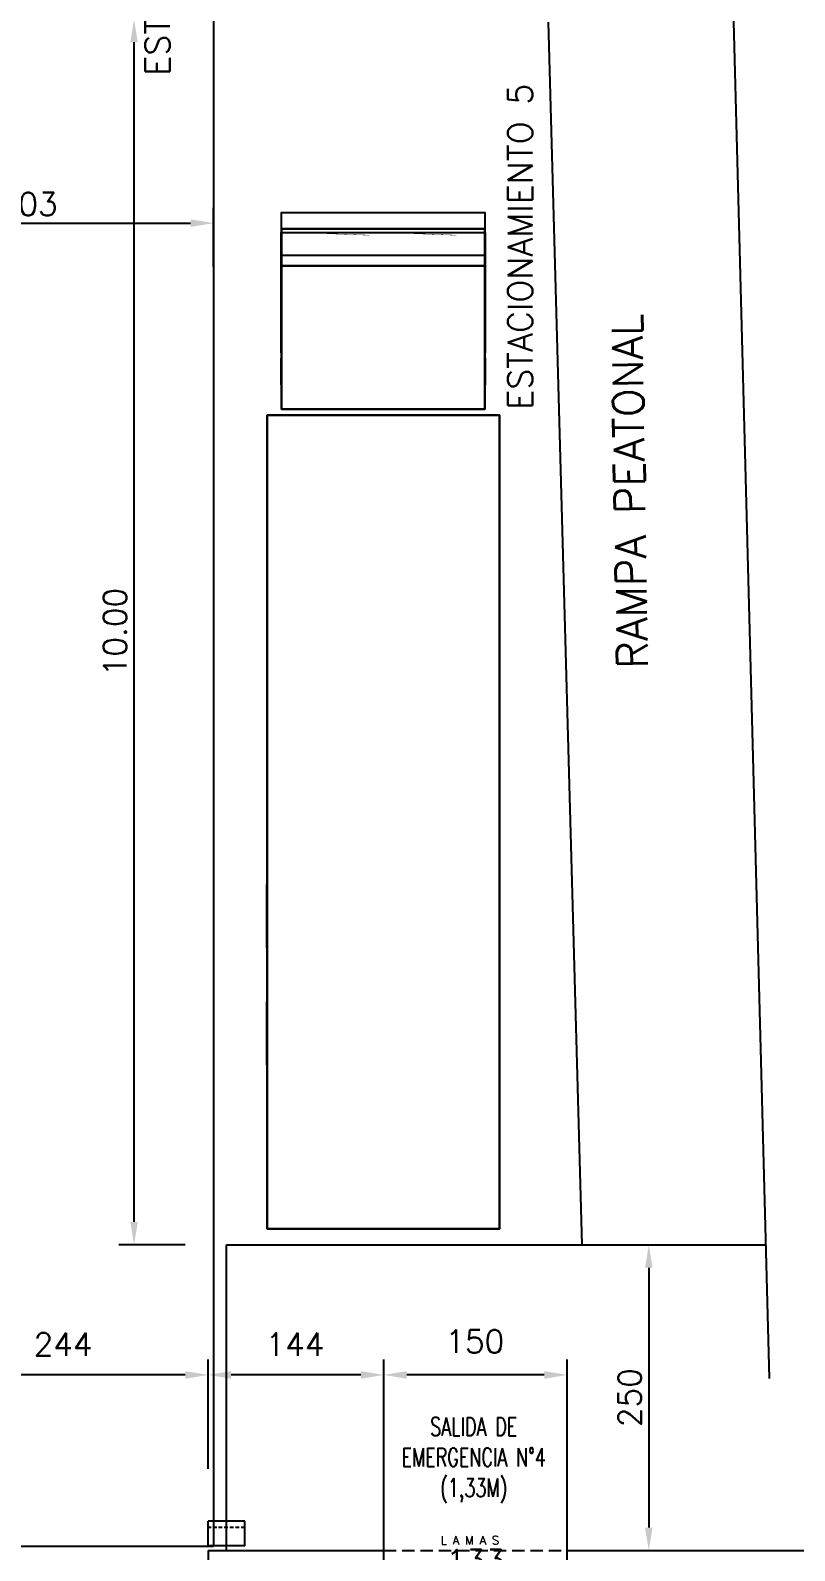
# Model space of a CAD drawing. Header units: millimetres. Extents: x 340 to 1003762, y 22 to 362022.
# Drawn here: x 597264 to 603515, y 307432 to 319865 of the extents above; entities that cross this region are included whole.
import ezdxf
from ezdxf.enums import TextEntityAlignment as Align

# ---------------------------------------------------------------- set-up
doc = ezdxf.new("R2010")
doc.units = ezdxf.units.MM
for name, pattern in [('LSBB_P_002 - PLANTA 1° NIVEL SALA DE VENTAS$0$000_ALTILLO PROPUESTA$0$HIDDEN', [0.375, 0.25, -0.125]), ('LSBB_P_002 - PLANTA 1° NIVEL SALA DE VENTAS$0$HIDDEN', [0.375, 0.25, -0.125]), ('LSBB_P_002 - PLANTA 1° NIVEL SALA DE VENTAS$0$HIDDEN2', [0.1875, 0.125, -0.0625]), ('LSBB_P_002 - PLANTA 1° NIVEL SALA DE VENTAS$0$HIDDEN8', [0.04625, 0.03125, -0.015])]:
    doc.linetypes.add(name, pattern=pattern)
for name, color, linetype in [('A-DEMOLICION SV', 40, 'Continuous'), ('LSBB_P_002 - PLANTA 1° NIVEL SALA DE VENTAS$0$01', 8, 'Continuous'), ('LSBB_P_002 - PLANTA 1° NIVEL SALA DE VENTAS$0$ANNOBJ', 2, 'Continuous'), ('LSBB_P_002 - PLANTA 1° NIVEL SALA DE VENTAS$0$COTAS 125', 2, 'Continuous'), ('LSBB_P_002 - PLANTA 1° NIVEL SALA DE VENTAS$0$COTAS-EXT', 4, 'Continuous'), ('LSBB_P_002 - PLANTA 1° NIVEL SALA DE VENTAS$0$LETREROS', 2, 'Continuous'), ('LSBB_P_002 - PLANTA 1° NIVEL SALA DE VENTAS$0$MUROS', 5, 'Continuous'), ('LSBB_P_002 - PLANTA 1° NIVEL SALA DE VENTAS$0$PROYECCIONES', 6, 'LSBB_P_002 - PLANTA 1° NIVEL SALA DE VENTAS$0$HIDDEN'), ('LSBB_P_002 - PLANTA 1° NIVEL SALA DE VENTAS$0$PUERTAS', 2, 'Continuous'), ('LSBB_P_002 - PLANTA 1° NIVEL SALA DE VENTAS$0$TEXTOS', 7, 'Continuous')]:
    doc.layers.add(name, color=color, linetype=linetype)
doc.styles.add('LSBB_P_002 - PLANTA 1° NIVEL SALA DE VENTAS$0$ROMANS', font='romans')
doc.dimstyles.new('LSBB_P_002 - PLANTA 1° NIVEL SALA DE VENTAS$0$DIMENSION-125', dxfattribs={"dimscale": 125, "dimtxt": 0.0015, "dimasz": 0.0015, "dimexe": 0.001, "dimexo": 0.0005, "dimgap": 0.0005, "dimtad": 1, "dimdec": 0, "dimlfac": 100, "dimzin": 0, "dimdsep": 46, "dimtxsty": 'LSBB_P_002 - PLANTA 1° NIVEL SALA DE VENTAS$0$ROMANS', "dimcen": 0.004, "dimclrd": 4, "dimclre": 8, "dimclrt": 3, "dimadec": 0, "dimazin": 0, "dimtfac": 1, "dimtdec": 0, "dimtix": 1, "dimtofl": 0, "dimtmove": 2, "dimatfit": 3, "dimfxl": 0, "dimtolj": 1, "dimtzin": 0, "dimarcsym": 0})

# ---------------------------------------------------------------- blocks, each defined once
blk = doc.blocks.new('*D81')
at = {"layer": 'LSBB_P_002 - PLANTA 1° NIVEL SALA DE VENTAS$0$COTAS 125', "color": 8, "linetype": 'Continuous', "lineweight": -2, "transparency": 16777216}
for p, q in [((819.5, 322.262), (819.5, 323.102)), ((821.938, 322.208), (821.938, 323.102))]:
    blk.add_line(p, q, dxfattribs=at)
at = {"layer": 'LSBB_P_002 - PLANTA 1° NIVEL SALA DE VENTAS$0$COTAS 125', "linetype": 'Continuous', "lineweight": -2, "transparency": 16777216}
blk.add_line((821.75, 322.977), (819.687, 322.977), dxfattribs=at)
at = {"layer": 'LSBB_P_002 - PLANTA 1° NIVEL SALA DE VENTAS$0$COTAS 125', "transparency": 16777216}
for points in [[(819.687, 323.008), (819.687, 322.945), (819.5, 322.977)], [(821.75, 323.008), (821.75, 322.945), (821.938, 322.977)]]:
    blk.add_solid(points, dxfattribs=at)
at = {"layer": 'LSBB_P_002 - PLANTA 1° NIVEL SALA DE VENTAS$0$COTAS 125', "color": 2, "transparency": 16777216, "insert": (820.751, 323.226), "char_height": 0.1875, "attachment_point": 5, "style": 'LSBB_P_002 - PLANTA 1° NIVEL SALA DE VENTAS$0$ROMANS'}
blk.add_mtext('\\A1;244', dxfattribs=at)
blk = doc.blocks.new('*D89')
at = {"layer": 'LSBB_P_002 - PLANTA 1° NIVEL SALA DE VENTAS$0$COTAS 125', "color": 8, "linetype": 'Continuous', "lineweight": -2, "transparency": 16777216}
for p, q in [((824.926, 324.041), (825.666, 324.041)), ((824.926, 321.541), (825.666, 321.541))]:
    blk.add_line(p, q, dxfattribs=at)
at = {"layer": 'LSBB_P_002 - PLANTA 1° NIVEL SALA DE VENTAS$0$COTAS 125', "linetype": 'Continuous', "lineweight": -2, "transparency": 16777216}
blk.add_line((825.541, 323.853), (825.541, 321.728), dxfattribs=at)
at = {"layer": 'LSBB_P_002 - PLANTA 1° NIVEL SALA DE VENTAS$0$COTAS 125', "transparency": 16777216}
for points in [[(825.51, 323.853), (825.572, 323.853), (825.541, 324.041)], [(825.51, 321.728), (825.572, 321.728), (825.541, 321.541)]]:
    blk.add_solid(points, dxfattribs=at)
at = {"layer": 'LSBB_P_002 - PLANTA 1° NIVEL SALA DE VENTAS$0$COTAS 125', "color": 2, "transparency": 16777216, "insert": (825.385, 322.791), "char_height": 0.1875, "attachment_point": 5, "rotation": 90, "style": 'LSBB_P_002 - PLANTA 1° NIVEL SALA DE VENTAS$0$ROMANS'}
blk.add_mtext('\\A1;250', dxfattribs=at)
blk = doc.blocks.new('*D90')
at = {"layer": 'LSBB_P_002 - PLANTA 1° NIVEL SALA DE VENTAS$0$COTAS 125', "color": 8, "linetype": 'Continuous', "lineweight": -2, "transparency": 16777216}
for p, q in [((823.374, 321.49), (823.374, 323.102)), ((824.874, 321.514), (824.874, 323.102))]:
    blk.add_line(p, q, dxfattribs=at)
at = {"layer": 'LSBB_P_002 - PLANTA 1° NIVEL SALA DE VENTAS$0$COTAS 125', "linetype": 'Continuous', "lineweight": -2, "transparency": 16777216}
blk.add_line((824.686, 322.977), (823.561, 322.977), dxfattribs=at)
at = {"layer": 'LSBB_P_002 - PLANTA 1° NIVEL SALA DE VENTAS$0$COTAS 125', "transparency": 16777216}
for points in [[(823.561, 323.008), (823.561, 322.945), (823.374, 322.977)], [(824.686, 323.008), (824.686, 322.945), (824.874, 322.977)]]:
    blk.add_solid(points, dxfattribs=at)
at = {"layer": 'LSBB_P_002 - PLANTA 1° NIVEL SALA DE VENTAS$0$COTAS 125', "color": 2, "transparency": 16777216, "insert": (824.118, 323.251), "char_height": 0.1875, "attachment_point": 5, "style": 'LSBB_P_002 - PLANTA 1° NIVEL SALA DE VENTAS$0$ROMANS'}
blk.add_mtext('\\A1;150', dxfattribs=at)
blk = doc.blocks.new('*D91')
at = {"layer": 'LSBB_P_002 - PLANTA 1° NIVEL SALA DE VENTAS$0$COTAS 125', "color": 8, "linetype": 'Continuous', "lineweight": -2, "transparency": 16777216}
for p, q in [((821.938, 322.228), (821.938, 323.102)), ((823.374, 322.218), (823.374, 323.102))]:
    blk.add_line(p, q, dxfattribs=at)
at = {"layer": 'LSBB_P_002 - PLANTA 1° NIVEL SALA DE VENTAS$0$COTAS 125', "linetype": 'Continuous', "lineweight": -2, "transparency": 16777216}
blk.add_line((823.186, 322.977), (822.125, 322.977), dxfattribs=at)
at = {"layer": 'LSBB_P_002 - PLANTA 1° NIVEL SALA DE VENTAS$0$COTAS 125', "transparency": 16777216}
for points in [[(822.125, 323.008), (822.125, 322.945), (821.938, 322.977)], [(823.186, 323.008), (823.186, 322.945), (823.374, 322.977)]]:
    blk.add_solid(points, dxfattribs=at)
at = {"layer": 'LSBB_P_002 - PLANTA 1° NIVEL SALA DE VENTAS$0$COTAS 125', "color": 2, "transparency": 16777216, "insert": (822.647, 323.226), "char_height": 0.1875, "attachment_point": 5, "style": 'LSBB_P_002 - PLANTA 1° NIVEL SALA DE VENTAS$0$ROMANS'}
blk.add_mtext('\\A1;144', dxfattribs=at)
blk = doc.blocks.new('*D97')
at = {"layer": 'LSBB_P_002 - PLANTA 1° NIVEL SALA DE VENTAS$0$COTAS 125', "color": 8, "linetype": 'Continuous', "lineweight": -2, "transparency": 16777216}
for p, q in [((818.949, 332.022), (818.949, 332.522)), ((821.981, 332.041), (821.981, 332.522))]:
    blk.add_line(p, q, dxfattribs=at)
at = {"layer": 'LSBB_P_002 - PLANTA 1° NIVEL SALA DE VENTAS$0$COTAS 125', "linetype": 'Continuous', "lineweight": -2, "transparency": 16777216}
blk.add_line((819.137, 332.397), (821.793, 332.397), dxfattribs=at)
at = {"layer": 'LSBB_P_002 - PLANTA 1° NIVEL SALA DE VENTAS$0$COTAS 125', "transparency": 16777216}
for points in [[(819.137, 332.428), (819.137, 332.366), (818.949, 332.397)], [(821.793, 332.428), (821.793, 332.366), (821.981, 332.397)]]:
    blk.add_solid(points, dxfattribs=at)
at = {"layer": 'LSBB_P_002 - PLANTA 1° NIVEL SALA DE VENTAS$0$COTAS 125', "color": 2, "transparency": 16777216, "insert": (820.465, 332.553), "char_height": 0.1875, "attachment_point": 5, "style": 'LSBB_P_002 - PLANTA 1° NIVEL SALA DE VENTAS$0$ROMANS'}
blk.add_mtext('\\A1;303', dxfattribs=at)
blk = doc.blocks.new('*D99')
at = {"layer": 'LSBB_P_002 - PLANTA 1° NIVEL SALA DE VENTAS$0$COTAS 125', "color": 8, "linetype": 'Continuous', "lineweight": -2, "transparency": 16777216}
for p, q in [((821.687, 334.063), (821.206, 334.063)), ((821.749, 324.041), (821.206, 324.041))]:
    blk.add_line(p, q, dxfattribs=at)
at = {"layer": 'LSBB_P_002 - PLANTA 1° NIVEL SALA DE VENTAS$0$COTAS 125', "linetype": 'Continuous', "lineweight": -2, "transparency": 16777216}
blk.add_line((821.331, 324.228), (821.331, 333.876), dxfattribs=at)
at = {"layer": 'LSBB_P_002 - PLANTA 1° NIVEL SALA DE VENTAS$0$COTAS 125', "transparency": 16777216}
for points in [[(821.3, 333.876), (821.362, 333.876), (821.331, 334.063)], [(821.3, 324.228), (821.362, 324.228), (821.331, 324.041)]]:
    blk.add_solid(points, dxfattribs=at)
at = {"layer": 'LSBB_P_002 - PLANTA 1° NIVEL SALA DE VENTAS$0$COTAS 125', "color": 2, "transparency": 16777216, "insert": (821.175, 329.052), "char_height": 0.1875, "attachment_point": 5, "rotation": 90, "style": 'LSBB_P_002 - PLANTA 1° NIVEL SALA DE VENTAS$0$ROMANS'}
blk.add_mtext('\\A1;10.00', dxfattribs=at)
blk = doc.blocks.new('*D482')
at = {"layer": 'LSBB_P_002 - PLANTA 1° NIVEL SALA DE VENTAS$0$COTAS 125', "color": 8, "linetype": 'Continuous', "lineweight": -2, "transparency": 16777216}
for p, q in [((823.459, 321.312), (823.459, 321.424)), ((824.789, 321.312), (824.789, 321.424))]:
    blk.add_line(p, q, dxfattribs=at)
at = {"layer": 'LSBB_P_002 - PLANTA 1° NIVEL SALA DE VENTAS$0$COTAS 125', "linetype": 'Continuous', "lineweight": -2, "transparency": 16777216}
blk.add_line((823.646, 321.299), (824.601, 321.299), dxfattribs=at)
at = {"layer": 'LSBB_P_002 - PLANTA 1° NIVEL SALA DE VENTAS$0$COTAS 125', "transparency": 16777216}
for points in [[(823.646, 321.33), (823.646, 321.268), (823.459, 321.299)], [(824.601, 321.33), (824.601, 321.268), (824.789, 321.299)]]:
    blk.add_solid(points, dxfattribs=at)
at = {"layer": 'LSBB_P_002 - PLANTA 1° NIVEL SALA DE VENTAS$0$COTAS 125', "color": 2, "transparency": 16777216, "insert": (824.124, 321.455), "char_height": 0.1875, "attachment_point": 5, "style": 'LSBB_P_002 - PLANTA 1° NIVEL SALA DE VENTAS$0$ROMANS'}
blk.add_mtext('\\A1;133', dxfattribs=at)
blk = doc.blocks.new('LSBB_P_002 - PLANTA 1° NIVEL SALA DE VENTAS', base_point=(223.57, 14.22))
at = {"extrusion": (3.90116e-15, 1, 2.33455e-32)}
for centre in [(-822.775, 0.86, 332.35), (-823.963, 0.86, 332.35)]:
    blk.add_circle(centre, 0.0792, dxfattribs=at)
at = {"extrusion": (-1, 3.95846e-15, 3.01557e-17)}
for centre in [(-331.426, 0.416, -822.536), (-326.73, 0.416, -822.418), (-325.772, 0.416, -822.418)]:
    blk.add_circle(centre, 0.259, dxfattribs=at)
at = {"extrusion": (1, -3.75927e-15, 3.01557e-17)}
blk.add_circle((331.426, 0.416, 824.201), 0.259, dxfattribs=at)
at = {"color": 8}
for points in [[(824.201, 332.35, 0.535), (822.537, 332.35, 0.535), (822.537, 332.484, 0.535), (824.201, 332.484, 0.535)], [(822.419, 330.827, 0.852), (822.419, 330.827, 3.185), (822.419, 324.171, 3.185), (822.419, 324.171, 0.852)], [(822.419, 330.827, 3.185), (822.419, 330.827, 0.852), (824.32, 330.827, 0.852), (824.32, 330.827, 3.185)], [(822.419, 324.171, 0.852), (824.32, 324.171, 0.852), (824.32, 330.827, 0.852), (822.419, 330.827, 0.852)], [(822.419, 324.171, 3.185), (824.32, 324.171, 3.185), (824.32, 330.827, 3.185), (822.419, 330.827, 3.185)], [(824.32, 330.827, 3.185), (824.32, 330.827, 0.852), (824.32, 324.171, 0.852), (824.32, 324.171, 3.185)], [(824.32, 324.171, 3.185), (824.32, 324.171, 0.852), (822.419, 324.171, 0.852), (822.419, 324.171, 3.185)]]:
    blk.add_3dface(points, dxfattribs=at)
at = {"color": 1}
for points in [[(822.537, 330.875, 1.229), (822.537, 332.35, 1.229), (822.537, 332.35, 0.86), (822.537, 331.242, 0.86)], [(822.537, 332.35, 0.6), (822.537, 332.35, 0.535), (822.537, 331.87, 0.535), (822.537, 331.87, 0.6)], [(822.537, 331.61, 0.86), (822.537, 332.35, 0.86), (822.537, 332.35, 0.6), (822.537, 331.87, 0.6)], [(822.537, 330.875, 2.088), (822.537, 332.047, 2.088), (822.537, 332.35, 1.229), (822.537, 330.875, 1.229)], [(824.201, 332.047, 2.088), (822.537, 332.047, 2.088), (822.537, 332.35, 1.229), (824.201, 332.35, 1.229)], [(824.201, 332.35, 1.229), (822.537, 332.35, 1.229), (822.537, 332.35, 0.535), (824.201, 332.35, 0.535)], [(824.201, 331.61, 0.86), (824.201, 332.35, 0.86), (824.201, 332.35, 0.6), (824.201, 331.87, 0.6)], [(824.201, 330.875, 1.229), (824.201, 332.35, 1.229), (824.201, 332.35, 0.86), (824.201, 331.242, 0.86)], [(824.201, 332.35, 0.6), (824.201, 332.35, 0.535), (824.201, 331.87, 0.535), (824.201, 331.87, 0.6)], [(824.201, 330.875, 2.088), (824.201, 332.047, 2.088), (824.201, 332.35, 1.229), (824.201, 330.875, 1.229)], [(822.537, 330.875, 2.088), (822.537, 332.047, 2.088), (824.201, 332.047, 2.088), (824.201, 330.875, 2.088)], [(822.537, 330.875, 1.229), (822.537, 331.242, 0.86), (822.537, 330.982, 0.6), (822.537, 330.875, 0.6)], [(824.201, 330.875, 1.229), (824.201, 331.242, 0.86), (824.201, 330.982, 0.6), (824.201, 330.875, 0.6)], [(822.537, 330.982, 0.416), (822.537, 330.875, 0.416), (822.537, 330.875, 0.6), (822.537, 330.982, 0.6)], [(824.201, 330.982, 0.416), (824.201, 330.875, 0.416), (824.201, 330.875, 0.6), (824.201, 330.982, 0.6)], [(822.537, 330.875, 2.088), (824.201, 330.875, 2.088), (824.201, 330.875, 0.416), (822.537, 330.875, 0.416)]]:
    blk.add_3dface(points, dxfattribs=at)
at = {"color": 4}
for points in [[(824.203, 332.321, 1.317), (824.203, 332.132, 1.855), (822.535, 332.132, 1.855), (822.535, 332.321, 1.317)], [(822.535, 331.882, 1.854), (822.535, 332.13, 1.854), (822.535, 332.319, 1.316), (822.535, 331.975, 1.316)], [(824.203, 331.882, 1.854), (824.203, 332.13, 1.854), (824.203, 332.319, 1.316), (824.203, 331.975, 1.316)], [(822.533, 331.61, 0.86), (822.535, 331.919, 0.86), (822.533, 331.919, 0.6), (822.533, 331.87, 0.6)], [(822.535, 331.824, 1.855), (822.535, 331.919, 1.312), (822.535, 331.336, 1.312), (822.535, 331.336, 1.855)], [(822.535, 331.336, 0.86), (822.535, 331.336, 1.312), (822.535, 331.919, 1.312), (822.535, 331.919, 0.86)], [(824.201, 331.61, 0.86), (824.203, 331.919, 0.86), (824.201, 331.919, 0.6), (824.201, 331.87, 0.6)], [(824.203, 331.824, 1.855), (824.203, 331.919, 1.312), (824.203, 331.336, 1.312), (824.203, 331.336, 1.855)], [(824.203, 331.336, 0.86), (824.203, 331.336, 1.312), (824.203, 331.919, 1.312), (824.203, 331.919, 0.86)], [(822.535, 331.074, 1.855), (822.535, 331.292, 1.855), (822.535, 331.292, 1.312), (822.535, 331.074, 1.312)], [(824.203, 331.074, 1.855), (824.203, 331.292, 1.855), (824.203, 331.292, 1.312), (824.203, 331.074, 1.312)]]:
    blk.add_3dface(points, dxfattribs=at)
at = {"layer": 'LSBB_P_002 - PLANTA 1° NIVEL SALA DE VENTAS$0$01'}
blk.add_line((821.981, 339.574), (821.981, 321.574), dxfattribs=at)
at = {"layer": 'LSBB_P_002 - PLANTA 1° NIVEL SALA DE VENTAS$0$ANNOBJ', "color": 8, "flags": 128}
blk.add_lwpolyline([(825.73, 324.041, 0, 0.25, 0), (825.713, 324.79, 0, 0, 0), (825.505, 334.063, 0, 0, 0)], format="xyseb", dxfattribs=at)
blk.add_lwpolyline([(825.73, 324.041, 0, 0.25, 0), (825.713, 324.79, 0, 0, 0), (825.505, 334.063, 0, 0, 0)], format="xyseb", dxfattribs=at)
blk.add_lwpolyline([(825.73, 324.041, 0, 0.25, 0), (825.713, 324.79, 0, 0, 0), (825.505, 334.063, 0, 0, 0)], format="xyseb", dxfattribs=at)
at = {"layer": 'LSBB_P_002 - PLANTA 1° NIVEL SALA DE VENTAS$0$COTAS-EXT', "color": 9}
for q in [(822.086, 324.041), (822.086, 324.041), (822.086, 321.58)]:
    blk.add_line((822.086, 321.541), q, dxfattribs=at)
at = {"layer": 'LSBB_P_002 - PLANTA 1° NIVEL SALA DE VENTAS$0$MUROS', "color": 9}
for p, q in [((826.529, 322.947), (826.013, 342.588)), ((824.996, 324.041), (824.72, 334.042)), ((824.996, 324.041), (824.72, 334.042)), ((824.996, 324.041), (824.72, 334.042)), ((822.086, 324.041), (826.497, 324.041)), ((822.086, 324.041), (826.497, 324.041)), ((822.086, 324.041), (826.497, 324.041))]:
    blk.add_line(p, q, dxfattribs=at)
at = {"layer": 'LSBB_P_002 - PLANTA 1° NIVEL SALA DE VENTAS$0$MUROS'}
blk.add_line((821.938, 321.541), (821.938, 321.341), dxfattribs=at)
at = {"layer": 'LSBB_P_002 - PLANTA 1° NIVEL SALA DE VENTAS$0$MUROS', "color": 5}
for p, q in [((821.938, 321.541), (823.374, 321.541)), ((823.374, 321.341), (823.374, 321.541)), ((824.874, 321.541), (874.814, 321.541)), ((824.874, 321.341), (824.874, 321.541))]:
    blk.add_line(p, q, dxfattribs=at)
at = {"layer": 'LSBB_P_002 - PLANTA 1° NIVEL SALA DE VENTAS$0$PROYECCIONES', "linetype": 'LSBB_P_002 - PLANTA 1° NIVEL SALA DE VENTAS$0$000_ALTILLO PROPUESTA$0$HIDDEN', "const_width": 0.01, "elevation": 0.416}
blk.add_lwpolyline([(822.537, 331.87), (822.537, 332.484), (824.201, 332.484), (824.201, 331.87)], dxfattribs=at)
at = {"layer": 'LSBB_P_002 - PLANTA 1° NIVEL SALA DE VENTAS$0$PROYECCIONES', "linetype": 'LSBB_P_002 - PLANTA 1° NIVEL SALA DE VENTAS$0$000_ALTILLO PROPUESTA$0$HIDDEN', "extrusion": (3.64018e-15, 0.943328, 0.331862), "const_width": 0.01, "elevation": 313.915}
for points in [[(-822.894, -109.042), (-823.254, -109.002)], [(-823.607, -109.042), (-823.967, -109.002)]]:
    blk.add_lwpolyline(points, dxfattribs=at)
at = {"layer": 'LSBB_P_002 - PLANTA 1° NIVEL SALA DE VENTAS$0$PUERTAS', "color": 8}
for p, q in [((821.938, 321.58), (821.938, 321.78)), ((822.238, 321.78), (821.938, 321.78)), ((822.238, 321.58), (822.238, 321.78)), ((821.981, 321.574), (815.918, 321.574)), ((822.238, 321.58), (821.938, 321.58))]:
    blk.add_line(p, q, dxfattribs=at)
at = {"layer": 'LSBB_P_002 - PLANTA 1° NIVEL SALA DE VENTAS$0$PUERTAS', "color": 8, "linetype": 'LSBB_P_002 - PLANTA 1° NIVEL SALA DE VENTAS$0$HIDDEN8'}
blk.add_line((822.238, 321.73), (821.938, 321.73), dxfattribs=at)
at = {"layer": 'LSBB_P_002 - PLANTA 1° NIVEL SALA DE VENTAS$0$PUERTAS', "linetype": 'LSBB_P_002 - PLANTA 1° NIVEL SALA DE VENTAS$0$HIDDEN2', "ltscale": 0.8}
blk.add_lwpolyline([(823.374, 321.541), (824.874, 321.541)], dxfattribs=at)
at = {"style": 'LSBB_P_002 - PLANTA 1° NIVEL SALA DE VENTAS$0$ROMANS'}
for s, p in [('ESTACIONAMIENTO 2', (821.623, 333.604)), ('ESTACIONAMIENTO 5', (824.589, 330.872))]:
    blk.add_text(s, height=0.2, rotation=90, dxfattribs=at).set_placement(p)
at = {"layer": 'LSBB_P_002 - PLANTA 1° NIVEL SALA DE VENTAS$0$LETREROS', "insert": (824.109, 322.629), "char_height": 0.15, "attachment_point": 2, "style": 'LSBB_P_002 - PLANTA 1° NIVEL SALA DE VENTAS$0$ROMANS'}
blk.add_mtext('{\\W0.7;SALIDA DE\\PEMERGENCIA N°4\\P(1,33M)}', dxfattribs=at)
at = {"layer": 'LSBB_P_002 - PLANTA 1° NIVEL SALA DE VENTAS$0$PUERTAS', "color": 4, "style": 'LSBB_P_002 - PLANTA 1° NIVEL SALA DE VENTAS$0$ROMANS'}
blk.add_text('L A M A S', height=0.0693, dxfattribs=at).set_placement((824.078, 321.59, -1.404), align=Align.CENTER)
at = {"layer": 'LSBB_P_002 - PLANTA 1° NIVEL SALA DE VENTAS$0$TEXTOS', "color": 8, "style": 'LSBB_P_002 - PLANTA 1° NIVEL SALA DE VENTAS$0$ROMANS'}
blk.add_text('RAMPA PEATONAL', height=0.25, rotation=90.9162, dxfattribs=at).set_placement((825.533, 328.755))
blk.add_text('RAMPA PEATONAL', height=0.25, rotation=90.9162, dxfattribs=at).set_placement((825.533, 328.755))
blk.add_text('RAMPA PEATONAL', height=0.25, rotation=90.9162, dxfattribs=at).set_placement((825.533, 328.755))
at = {"layer": 'LSBB_P_002 - PLANTA 1° NIVEL SALA DE VENTAS$0$COTAS 125', "color": 2}
dim = blk.add_linear_dim(base=(821.331, 334.063), p1=(821.812, 324.041), p2=(821.749, 334.063), angle=270, text='10.00', dimstyle='LSBB_P_002 - PLANTA 1° NIVEL SALA DE VENTAS$0$DIMENSION-125', override={"dimclrd": 256, "dimclrt": 2, "dimfxl": 0.005}, dxfattribs=at)
dim.commit()
dim.dimension.update_dxf_attribs({"geometry": '*D99', "text_midpoint": (821.175, 329.052)})
for base, p1, p2, angle, picture, middle in [((821.981, 332.397), (818.949, 331.96), (821.981, 331.978), 180, '*D97', (820.465, 332.553)), ((825.541, 321.541), (824.863, 324.041), (824.863, 321.541), 90, '*D89', (825.385, 322.791))]:
    dim = blk.add_linear_dim(base=base, p1=p1, p2=p2, angle=angle, dimstyle='LSBB_P_002 - PLANTA 1° NIVEL SALA DE VENTAS$0$DIMENSION-125', override={"dimclrd": 256, "dimclrt": 2, "dimfxl": 0.005}, dxfattribs=at)
    dim.commit()
    dim.dimension.update_dxf_attribs({"geometry": picture, "text_midpoint": middle})
for base, p1, p2, picture, middle in [((819.5, 322.977), (821.938, 322.145), (819.5, 322.199), '*D81', (820.751, 323.226)), ((821.938, 322.977), (823.374, 322.155), (821.938, 322.166), '*D91', (822.647, 323.226)), ((823.374, 322.977), (824.874, 321.452), (823.374, 321.427), '*D90', (824.118, 323.251))]:
    dim = blk.add_linear_dim(base=base, p1=p1, p2=p2, dimstyle='LSBB_P_002 - PLANTA 1° NIVEL SALA DE VENTAS$0$DIMENSION-125', override={"dimclrd": 256, "dimclrt": 2, "dimfxl": 0.005}, dxfattribs=at)
    dim.commit()
    dim.dimension.update_dxf_attribs({"geometry": picture, "text_midpoint": middle, "dimtype": 128})
dim = blk.add_linear_dim(base=(824.789, 321.299), p1=(823.459, 321.25), p2=(824.789, 321.25), dimstyle='LSBB_P_002 - PLANTA 1° NIVEL SALA DE VENTAS$0$DIMENSION-125', override={"dimclrd": 256, "dimclrt": 2, "dimfxl": 0.005}, dxfattribs=at)
dim.commit()
dim.dimension.update_dxf_attribs({"geometry": '*D482', "text_midpoint": (824.124, 321.455)})

msp = doc.modelspace()

# ---------------------------------------------------------------- block references
at = {"layer": 'A-DEMOLICION SV', "xscale": 1000, "yscale": 1000, "zscale": 1000}
msp.add_blockref('LSBB_P_002 - PLANTA 1° NIVEL SALA DE VENTAS', (351, 112), dxfattribs=at)

doc.saveas('drawing.dxf')
